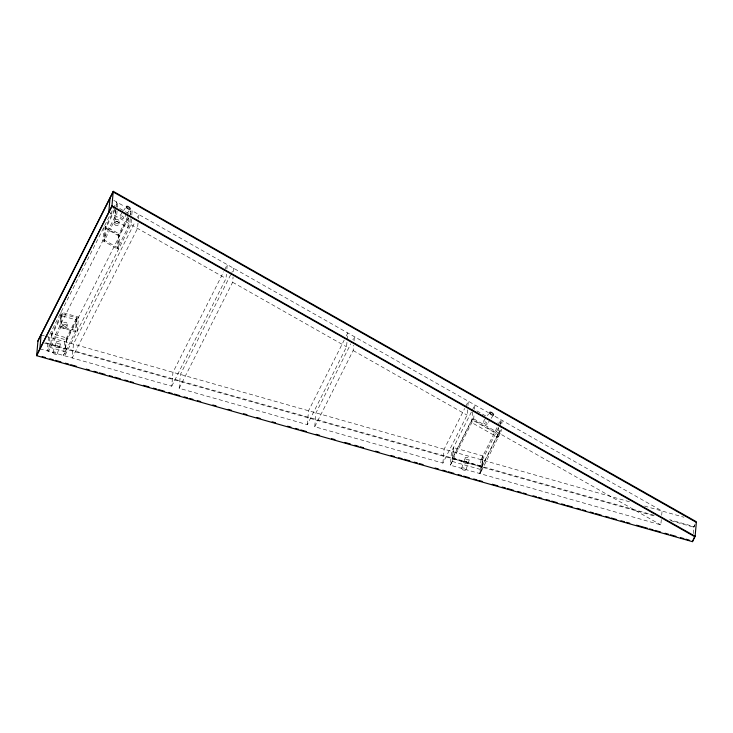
<?xml version="1.0" encoding="UTF-8"?>
<svg xmlns="http://www.w3.org/2000/svg" width="733" height="733" viewBox="0 0 733 733"><rect width="100%" height="100%" fill="white"/><g stroke="black" fill="none" stroke-linecap="round" stroke-linejoin="round"><path stroke-width="0.55" stroke-dasharray="3.67 2.75" d="M62.562 326.231L62.754 324.151M67.179 326.423L67.363 324.343M76.644 317.865L75.407 331.737L60.601 327.541L61.838 313.669L76.818 317.92M114.375 223.363L114.568 221.284M115.869 210.508L115.393 215.841L47.297 350.896L48.534 337.024L116.629 201.969L116.254 206.239M117.06 211.177L116.584 216.51L104.049 241.368L105.286 227.496L115.438 207.375M117.436 206.908L117.821 202.647L115.942 206.376L129.1 213.825L130.511 211.031M118.984 223.565L119.177 221.485M128.724 218.049L127.863 227.697L114.705 220.239L115.75 208.456L105.671 228.458L118.828 235.916L128.916 215.905M130.217 218.636L129.741 223.968L117.207 248.826L118.444 234.954L128.596 214.833M130.593 214.366L130.978 210.096M131.409 219.304L130.932 224.646L64.77 355.853L66.016 341.981L128.66 217.738M131.784 215.044L132.169 210.774L488.416 412.633M138.015 223.052L137.538 228.384L72.21 357.961L73.447 344.089L135.174 221.659M138.39 218.782L138.775 214.522L137.227 217.582M39.866 348.789L171.733 386.181L172.97 372.318L223.666 271.76M346.26 335.98L347.781 332.947L346.544 346.819L307.31 424.636L179.164 388.288L180.4 374.426L231.289 273.491M171.733 386.181L226.011 278.522L226.396 274.252M226.873 268.919L227.248 264.65L224.179 270.743M179.164 388.288L232.618 282.26L233.094 276.927M233.57 271.595L233.864 268.397L231.802 272.474M307.31 424.636L308.547 410.764L344.217 340.02M467.553 409.774L467.077 415.116L442.888 463.082L314.741 426.743L315.978 412.871L350.805 343.804M314.741 426.743L353.15 350.557L353.627 345.225M354.012 340.955L354.396 336.694L352.857 339.736M442.888 463.082L444.125 449.219L464.713 408.391M661.303 519.56L660.827 524.892L450.328 465.189L452.215 461.433L453.461 447.57L482.91 455.917L481.673 469.789L479.794 473.555L481.031 459.683L482.91 455.917L481.984 466.316L452.527 457.969L472.098 419.148L498.138 433.899L481.984 466.316M467.938 405.514L468.314 401.244L465.226 407.365M472.748 411.873L471.795 422.611L497.835 437.372L499.714 433.597L500.456 425.241M471.374 412.038L451.565 451.326L450.328 465.189L473.683 418.855L474.068 414.585M474.544 409.252L474.929 404.992L471.878 411.03M481.379 471.09L501.143 431.425L499.961 430.757L480.051 470.714L481.379 471.09L482.36 460.058L502.123 420.403L501.83 423.711M479.794 473.555L481.673 469.789L481.92 466.939L452.472 458.592L472.043 419.771L498.083 434.532M497.835 437.372L498.788 426.624M500.557 424.141L500.951 419.734L499.072 423.5L496.177 421.86M501.143 431.425L501.335 429.217M661.688 515.29L662.064 511.029L494.83 416.271M693.345 533.624L693.913 527.219L695.141 523.994M452.142 461.552L453.461 447.57M52.831 352.518L56.322 342.082M57.256 353.773L60.747 343.337M461.57 468.451L465.07 457.988M465.996 469.679L469.496 459.206M481.031 459.683L497.744 426.166M129.09 216.876L132.169 210.774M694.719 525.222L693.739 527.174L693.794 526.551L669.586 519.679M120.029 215.685L122.42 212.249M123.565 210.6L125.288 208.126M123.776 218.379A2.309 0.935 34.8 0 0 121.486 215.74A2.309 0.935 34.8 0 0 120.441 216.986A2.309 0.935 34.8 0 0 123.776 218.379L126.168 214.943M127.313 213.294L129.035 210.811M483.294 421.557L485.713 418.085M487.436 415.611L488.581 413.962M487.033 424.26A2.309 0.935 34.8 0 0 484.77 421.622A2.309 0.935 34.8 0 0 483.688 422.831A2.309 0.935 34.8 0 0 487.033 424.26L489.442 420.797M491.165 418.323L493.465 415.015M41.103 334.917L44.292 335.824M45.354 336.126L631.37 502.316M644.527 506.054L683.971 517.241M45.703 342.751L654.184 515.317M44.548 343.062L655.394 516.298M670.631 520.622L693.913 527.219M452.215 461.433L481.673 469.789M113.798 200.366L124.399 206.376M476.89 410.938L485.567 415.849M108.786 212.094L226.011 278.522M232.618 282.26L346.544 346.819M353.15 350.557L467.077 415.116M473.683 418.855L660.827 524.892M49.871 337.409L48.635 351.272L61.169 326.423L62.406 312.551L49.871 337.409M51.75 333.68L50.513 347.543L65.319 351.739L66.556 337.876L51.75 333.68M61.068 312.176L59.831 326.038L77.304 330.995L78.541 317.132L61.068 312.176M64.678 341.605L63.432 355.468L75.966 330.62L77.203 316.748L64.678 341.605M104.095 226.827L102.858 240.69L118.398 249.495L119.635 235.632L104.095 226.827M105.854 226.378L104.617 240.25L117.775 247.699L119.012 233.836L105.854 226.378M61.654 315.749L51.567 335.76L66.364 339.956L76.452 319.945L61.654 315.749M464.365 462.835A2.309 1.017 18.5 0 0 468.094 463.384A2.309 1.017 18.5 0 0 465.455 461.35A2.309 1.017 18.5 0 0 464.365 462.835M465.675 458.904A2.309 1.017 18.5 0 0 469.404 459.463A2.309 1.017 18.5 0 0 466.774 457.429A2.309 1.017 18.5 0 0 465.675 458.904M115.191 222.768A2.309 2.062 5.1 0 0 119.076 222.007A2.309 2.062 5.1 0 0 116.336 219.369A2.309 2.062 5.1 0 0 115.191 222.768M115.008 224.848A2.309 2.062 5.1 0 0 118.893 224.087A2.309 2.062 5.1 0 0 116.144 221.448A2.309 2.062 5.1 0 0 115.008 224.848M63.194 327.715A2.309 2.062 5.1 0 0 67.079 326.955A2.309 2.062 5.1 0 0 64.33 324.316A2.309 2.062 5.1 0 0 63.194 327.715M63.386 325.635A2.309 2.062 5.1 0 0 67.262 324.875A2.309 2.062 5.1 0 0 64.522 322.236A2.309 2.062 5.1 0 0 63.386 325.635M55.607 346.892A2.309 1.017 18.5 0 0 59.346 347.479A2.309 1.017 18.5 0 0 56.753 345.435A2.309 1.017 18.5 0 0 55.607 346.892M56.908 343.007A2.309 1.017 18.5 0 0 60.647 343.585A2.309 1.017 18.5 0 0 58.054 341.541A2.309 1.017 18.5 0 0 56.908 343.007M462.175 469.377A2.309 1.017 18.5 0 0 465.904 469.926A2.309 1.017 18.5 0 0 463.265 467.892A2.309 1.017 18.5 0 0 462.175 469.377M53.417 353.434A2.309 1.017 18.5 0 0 57.156 354.021A2.309 1.017 18.5 0 0 54.563 351.977A2.309 1.017 18.5 0 0 53.417 353.434"/><path stroke-width="1.1" d="M37.942 341.184L113.184 191.964L696.35 522.391L695.113 536.263L692.447 541.66L36.65 355.679L37.997 340.561L113.239 191.34L696.249 521.685L696.194 522.308M39.866 348.789L41.103 334.917M108.786 212.094L110.023 198.231M36.65 355.679L111.892 206.449L113.239 191.34M692.447 541.66L694.957 536.171L694.902 536.794L111.892 206.449M36.705 355.056L111.947 205.826L695.113 536.263M42.212 356.614L45.51 357.548M49.908 358.794L53.216 359.738M55.415 360.361L60.921 361.919M65.31 363.165L68.627 364.109M70.817 364.732L76.324 366.289M86.219 369.093L89.536 370.037M93.925 371.283L97.242 372.217M99.422 372.84L104.947 374.407M109.327 375.653L112.653 376.588M114.834 377.211L120.349 378.778M124.729 380.015L128.055 380.958M130.236 381.581L133.562 382.525M143.439 385.32L148.973 386.896M153.344 388.133L156.67 389.076M158.841 389.69L164.348 391.248M168.746 392.503L172.081 393.447M174.243 394.061L179.75 395.618M184.194 396.883L187.492 397.817M189.655 398.431L192.953 399.366M197.351 400.612L200.695 401.565M212.762 404.983L216.107 405.935M228.165 409.353L231.518 410.306M243.622 413.733L246.929 414.676M256.77 417.462L260.133 418.415M272.181 421.832L275.544 422.785M287.583 426.203L290.946 427.156M295.353 428.411L298.652 429.346M300.787 429.95L306.357 431.526M316.189 434.321L319.57 435.274M331.591 438.682L334.972 439.644M344.803 442.43L350.383 444.015M354.79 445.261L358.089 446.195M360.205 446.8L363.595 447.762M375.608 451.171L378.998 452.133M391.01 455.532L394.409 456.503M398.715 457.722L402.115 458.684M404.213 459.279L409.82 460.874M414.218 462.12L417.526 463.054M419.624 463.65L423.023 464.612M435.026 468.021L438.435 468.983M442.732 470.201L446.14 471.172M448.229 471.759L453.846 473.353M458.134 474.572L461.543 475.543M463.632 476.129L469.248 477.724M473.655 478.97L476.954 479.913M479.043 480.5L482.461 481.471M492.246 484.247L497.872 485.842M502.142 487.051L505.568 488.022M507.648 488.618L513.274 490.212M517.681 491.458L520.98 492.393M523.05 492.979L526.349 493.923M533.083 495.829L536.391 496.763M538.453 497.35L541.76 498.284M546.158 499.54L549.594 500.511M551.665 501.097L557.162 502.655M561.56 503.901L565.006 504.881M567.067 505.468L572.565 507.025M577.109 508.317L580.417 509.252M582.469 509.838L585.768 510.773M590.175 512.019L593.62 512.999M595.672 513.576L601.179 515.143M605.577 516.389L609.031 517.37M611.075 517.947L616.581 519.505M620.979 520.76L624.443 521.74M626.486 522.317L629.784 523.252M636.546 525.167L647.551 528.291M649.594 528.869L653.057 529.849M655.091 530.426L660.598 531.993M664.996 533.239L668.469 534.22M670.493 534.797L676 536.364M680.572 537.655L683.871 538.59M685.905 539.167L689.203 540.102M490.13 413.586A2.309 0.935 34.8 0 0 493.465 415.015A2.309 0.935 34.8 0 0 491.202 412.377A2.309 0.935 34.8 0 0 490.13 413.586M126.864 207.769A2.309 0.935 34.8 0 0 130.19 209.162A2.309 0.935 34.8 0 0 127.899 206.523A2.309 0.935 34.8 0 0 126.864 207.769"/></g></svg>
